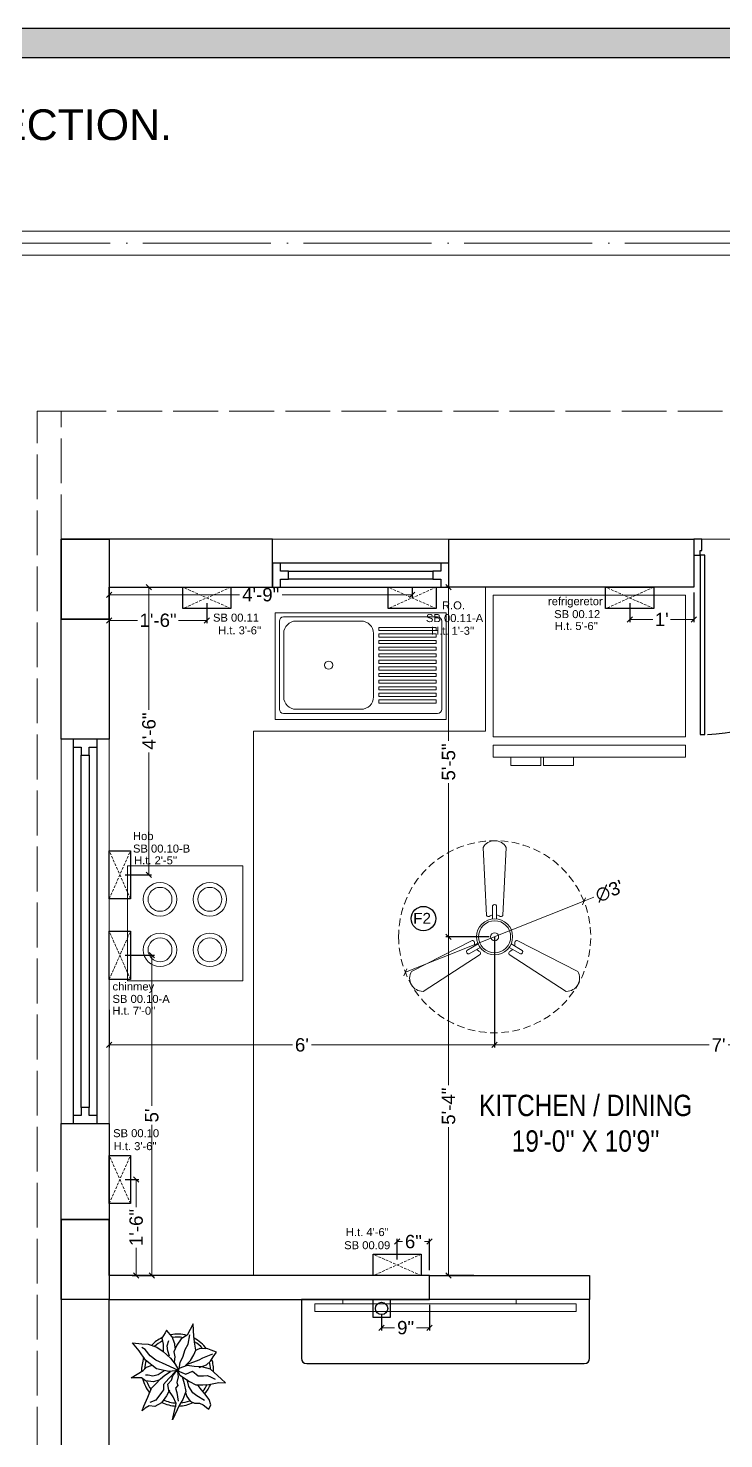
# Model space of a CAD drawing. Header units: millimetres. Extents: x 56222 to 3066687, y -650199 to -121287.
# Drawn here: x 140306.2 to 140436.5, y -177181.1 to -176916.7 of the extents above; entities that cross this region are included whole.
import ezdxf

# ---------------------------------------------------------------- set-up
doc = ezdxf.new("R2010")
doc.units = ezdxf.units.MM
doc.header["$MEASUREMENT"] = 0
doc.header["$PDMODE"] = 35
for name, pattern in [('ACAD_ISO02W100', [15, 12, -3]), ('ACAD_ISO04W100', [30, 24, -3, 0, -3]), ('DASHED', [0.75, 0.5, -0.25]), ('DASHED2', [0.375, 0.25, -0.125])]:
    doc.linetypes.add(name, pattern=pattern)
doc.layers.get('Defpoints').update_dxf_attribs({"color": 220})
doc.layers.add('AR DOOR', color=40, linetype='Continuous')
doc.layers.add('AR ELE-5', color=134, linetype='Continuous')
for name, color, linetype, lineweight in [('CENTERLINE ( COLUMN ) ~ DIM', 7, 'Continuous', 9), ('COLUMN', 1, 'Continuous', 30), ('dim05', 1, 'Continuous', 13), ('el', 7, 'Continuous', 20), ('ELEC-wires', 1, 'DASHED2', 13), ('Electrical', 84, 'Continuous', 30), ('FIRST FLOOR ( TEXT )', 7, 'Continuous', 9), ('FURNITURE', 32, 'Continuous', 9), ('GROUND FLOOR', 7, 'Continuous', 9), ('GROUND FLOOR  ( PLINE )', 251, 'Continuous', 30), ('NAME PLATE', 7, 'Continuous', 25), ('wall', 7, 'Continuous', 30), ('XX~SLAB ( BEAM )~ ( DIM )', 7, 'Continuous', 9)]:
    doc.layers.add(name, color=color, linetype=linetype, lineweight=lineweight)
doc.layers.add('XX~SLAB ( PLINE )', color=251, linetype='Continuous', plot=False)
doc.styles.add('Arial', font='arial.ttf')
doc.styles.add('KATHA', font='swissc.ttf')
doc.styles.get("Standard").update_dxf_attribs({"font": 'arial.ttf', "height": 6})
doc.dimstyles.new('ISO-25', dxfattribs={"dimtxt": 2.5, "dimasz": 1, "dimexe": 0.5, "dimexo": 1, "dimtad": 0, "dimdec": 1, "dimlunit": 4, "dimtxsty": 'Standard', "dimblk": 'OBLIQUE', "dimcen": 2.5, "dimclrd": 1, "dimclre": 1, "dimclrt": 5, "dimadec": 0, "dimazin": 0, "dimtfac": 1, "dimtdec": 1, "dimtmove": 0, "dimatfit": 3, "dimfxl": 1, "dimlwd": -1, "dimarcsym": 0})

# ---------------------------------------------------------------- blocks, each defined once
blk = doc.blocks.new('LAYOUT FILE')
at = {"layer": 'NAME PLATE', "true_color": 0xd39e00}
h = blk.add_hatch(color=42, dxfattribs=at)
h.paths.add_polyline_path([(3346889.83, -513806.18), (3346889.83, -514260.7), (3347535.56, -514260.7), (3347535.56, -513806.18)])
h.paths.add_polyline_path([(3346894.36, -513810.71), (3347531.03, -513810.71), (3347531.03, -514256.17), (3346894.36, -514256.17)], flags=16)
at = {"layer": 'NAME PLATE', "color": 42, "true_color": 0xd39e00}
for points in [[(3346889.83, -513806.18), (3347535.56, -513806.18), (3347535.56, -514260.7), (3346889.83, -514260.7)], [(3346894.36, -513810.71), (3347531.03, -513810.71), (3347531.03, -514256.17), (3346894.36, -514256.17)]]:
    blk.add_lwpolyline(points, close=True, dxfattribs=at)
blk = doc.blocks.new('sf sfs')
at = {"layer": 'FURNITURE'}
blk.add_line((3348685.97, -514612.12), (3348664.42, -514612.12), dxfattribs=at)
blk.add_lwpolyline([(3348664.42, -514612.12), (3348664.42, -514590.57), (3348685.97, -514590.57), (3348685.97, -514612.12)], dxfattribs=at)
for centre, radius in [((3348670.49, -514596.83), 3.14), ((3348670.49, -514596.83), 2.24), ((3348679.82, -514596.83), 3.14), ((3348679.82, -514596.83), 2.24), ((3348670.49, -514606.3), 3.14), ((3348670.49, -514606.3), 2.24), ((3348679.82, -514606.3), 3.14), ((3348679.82, -514606.3), 2.24)]:
    blk.add_circle(centre, radius, dxfattribs=at)
blk = doc.blocks.new('*U353')
for points in [[(-40, 0), (0, 0), (0, 30), (10, 30), (10, 100), (-40, 100)], [(1160, 0), (1120, 0), (1120, 30), (1110, 30), (1110, 100), (1160, 100)], [(0, 0), (0, -1120), (30, -1120), (30, 0)]]:
    blk.add_lwpolyline(points, close=True)
at = {"layer": 'AR ELE-5', "linetype": 'ByBlock', "ltscale": 15}
blk.add_arc((-1.6, 0.7), 1121.6, 272.37301, 359.96526, dxfattribs=at)
blk = doc.blocks.new('ARPLS010')
at = {"linetype": 'ByBlock'}
for p, q in [((0.121, 0.605), (-0.013, 0.459)), ((0.179, 0.666), (0.121, 0.605)), ((0.174, 0.573), (0.179, 0.666)), ((-0.295, 0.42), (-0.302, 0.309)), ((-0.278, 0.467), (-0.295, 0.42)), ((-0.248, 0.54), (-0.278, 0.467)), ((-0.182, 0.493), (-0.248, 0.54)), ((-0.222, 0.484), (-0.164, 0.347)), ((-0.125, 0.459), (-0.182, 0.493)), ((-0.072, 0.404), (-0.125, 0.459)), ((-0.038, 0.302), (-0.072, 0.404)), ((-0.013, 0.459), (-0.044, 0.336)), ((0.077, 0.412), (0.091, 0.447)), ((0.082, 0.358), (0.077, 0.412)), ((0.091, 0.447), (0.125, 0.522)), ((0.2, 0.432), (0.174, 0.573)), ((0.203, 0.352), (0.2, 0.432)), ((0.409, 0.44), (0.33, 0.38)), ((0.484, 0.459), (0.409, 0.44)), ((0.542, 0.434), (0.484, 0.459)), ((0.485, 0.354), (0.533, 0.42)), ((0.533, 0.42), (0.542, 0.434)), ((-0.469, 0.226), (-0.643, 0.216)), ((-0.643, 0.216), (-0.485, 0.134)), ((-0.362, 0.24), (-0.469, 0.226)), ((-0.278, 0.254), (-0.362, 0.24)), ((-0.302, 0.309), (-0.276, 0.258)), ((-0.21, 0.227), (-0.278, 0.254)), ((-0.132, 0.18), (-0.21, 0.227)), ((-0.164, 0.347), (-0.139, 0.295)), ((-0.139, 0.295), (-0.08, 0.131)), ((-0.049, 0.232), (-0.065, 0.135)), ((-0.044, 0.336), (-0.049, 0.232)), ((0.015, 0.209), (0.08, 0.288)), ((0.056, 0.114), (0.015, 0.209)), ((0.08, 0.288), (0.082, 0.358)), ((0.16, 0.165), (0.204, 0.254)), ((0.204, 0.254), (0.203, 0.352)), ((0.252, 0.313), (0.216, 0.287)), ((0.318, 0.213), (0.227, 0.157)), ((0.33, 0.38), (0.252, 0.313)), ((0.356, 0.269), (0.318, 0.213)), ((0.425, 0.373), (0.356, 0.269)), ((0.432, 0.176), (0.459, 0.236)), ((0.459, 0.303), (0.485, 0.354)), ((0.459, 0.236), (0.459, 0.303)), ((-0.359, 0.148), (-0.49, 0.172)), ((-0.485, 0.134), (-0.433, 0.051)), ((-0.433, 0.051), (-0.349, -0.011)), ((-0.287, 0.106), (-0.359, 0.148)), ((-0.18, 0.073), (-0.287, 0.106)), ((-0.111, 0.036), (-0.18, 0.073)), ((-0.063, 0.111), (-0.132, 0.18)), ((-0.013, 0.022), (-0.111, 0.036)), ((-0.084, -0.034), (0.007, 0.018)), ((0.003, 0.011), (-0.076, -0.16)), ((-0.065, 0.135), (-0.024, 0.018)), ((-0.024, 0.018), (0.009, 0.005)), ((0.006, -0.002), (0.068, 0.032)), ((0.007, 0.018), (0.02, -0.121)), ((0.009, 0.005), (0.056, 0.114)), ((0.017, -0.002), (0.091, 0.009)), ((0.068, 0.032), (0.16, 0.165)), ((0.088, 0.065), (0.187, 0.091)), ((0.091, 0.009), (0.173, -0.011)), ((0.227, 0.157), (0.132, 0.131)), ((0.173, -0.011), (0.212, 0.004)), ((0.187, 0.091), (0.297, 0.116)), ((0.212, 0.004), (0.252, -0.03)), ((0.297, 0.116), (0.408, 0.071)), ((0.309, 0.109), (0.368, 0.128)), ((0.309, -0.01), (0.43, 0.006)), ((0.368, 0.128), (0.432, 0.176)), ((0.408, 0.071), (0.482, 0.024)), ((0.482, 0.024), (0.689, -0.072)), ((-0.464, -0.073), (-0.558, -0.152)), ((-0.558, -0.152), (-0.517, -0.172)), ((-0.517, -0.172), (-0.447, -0.216)), ((-0.366, -0.036), (-0.464, -0.073)), ((-0.336, -0.142), (-0.413, -0.121)), ((-0.306, -0.033), (-0.366, -0.036)), ((-0.349, -0.011), (-0.256, -0.05)), ((-0.269, -0.135), (-0.336, -0.142)), ((-0.193, -0.113), (-0.269, -0.135)), ((-0.259, -0.2), (-0.168, -0.1)), ((-0.256, -0.05), (-0.185, -0.038)), ((-0.185, -0.038), (-0.114, -0.046)), ((-0.168, -0.1), (-0.084, -0.034)), ((-0.076, -0.16), (-0.138, -0.304)), ((-0.114, -0.046), (-0.093, -0.036)), ((0.02, -0.121), (-0.017, -0.291)), ((0.059, -0.27), (0.005, -0.185)), ((0.01, -0.014), (0.017, -0.002)), ((0.078, -0.064), (0.01, -0.014)), ((0.016, -0.023), (0.116, -0.122)), ((0.07, -0.179), (0.018, -0.1)), ((0.121, -0.239), (0.07, -0.179)), ((0.138, -0.083), (0.078, -0.064)), ((0.116, -0.122), (0.201, -0.195)), ((0.197, -0.135), (0.138, -0.083)), ((0.283, -0.123), (0.197, -0.135)), ((0.201, -0.195), (0.272, -0.198)), ((0.252, -0.03), (0.309, -0.01)), ((0.277, -0.114), (0.357, -0.156)), ((0.37, -0.064), (0.283, -0.123)), ((0.357, -0.156), (0.455, -0.226)), ((0.462, -0.021), (0.37, -0.064)), ((0.689, -0.072), (0.462, -0.021)), ((-0.447, -0.216), (-0.363, -0.202)), ((-0.363, -0.202), (-0.263, -0.2)), ((-0.363, -0.408), (-0.318, -0.29)), ((-0.318, -0.29), (-0.259, -0.2)), ((-0.199, -0.38), (-0.287, -0.45)), ((-0.138, -0.304), (-0.199, -0.38)), ((-0.017, -0.291), (-0.141, -0.446)), ((-0.042, -0.432), (-0.071, -0.352)), ((0.08, -0.342), (0.059, -0.27)), ((0.066, -0.407), (0.08, -0.342)), ((0.184, -0.299), (0.121, -0.239)), ((0.141, -0.261), (0.16, -0.336)), ((0.16, -0.336), (0.15, -0.445)), ((0.252, -0.362), (0.184, -0.299)), ((0.376, -0.416), (0.252, -0.362)), ((0.272, -0.198), (0.311, -0.225)), ((0.311, -0.225), (0.415, -0.304)), ((0.415, -0.304), (0.447, -0.388)), ((0.455, -0.226), (0.503, -0.317)), ((0.503, -0.317), (0.494, -0.398)), ((-0.382, -0.625), (-0.368, -0.496)), ((-0.269, -0.533), (-0.382, -0.625)), ((-0.368, -0.496), (-0.363, -0.408)), ((-0.287, -0.45), (-0.314, -0.498)), ((-0.141, -0.446), (-0.269, -0.533)), ((0.002, -0.48), (-0.042, -0.432)), ((0.104, -0.646), (0.002, -0.48)), ((0.064, -0.446), (0.066, -0.407)), ((0.106, -0.5), (0.104, -0.646)), ((0.15, -0.445), (0.106, -0.5)), ((0.502, -0.472), (0.376, -0.416)), ((0.494, -0.398), (0.528, -0.452)), ((0.567, -0.494), (0.502, -0.472)), ((0.528, -0.452), (0.567, -0.494))]:
    blk.add_line(p, q, dxfattribs=at)
for radius, start, end in [(0.5, 126.2799, 152.7042), (0.5, 87.2367, 107.9154), (0.458, 91.6596, 104.0784), (0.5, 49.0791, 67.0324), (0.458, 49.8461, 63.9764), (0.458, 130.7647, 148.9789), (0.5, 1.3782, 25.7565), (0.5, 164.9216, 191.0302), (0.458, 169.9629, 188.6517), (0.458, 5.0517, 21.9108), (0.458, 334.5625, 357.1532), (0.5, 333.6991, 357.5577), (0.5, 205.1623, 226.3204), (0.458, 207.232, 224.0819), (0.5, 283.5324, 308.8712), (0.458, 289.266, 306.1107), (0.5, 249.553, 272.4234), (0.458, 252.8522, 267.711)]:
    blk.add_arc((0, 0), radius, start, end, dxfattribs=at)
blk = doc.blocks.new('SED S')
at = {"layer": 'FURNITURE', "elevation": -0.07}
for points in [[(3340618.66, -514630.85), (3340618.66, -514633.06), (3340654.66, -514633.06), (3340654.66, -514630.85)], [(3340618.66, -514634.61), (3340618.66, -514661.17), (3340654.66, -514661.17), (3340654.66, -514634.61)]]:
    blk.add_lwpolyline(points, close=True, dxfattribs=at)
at = {"layer": 'FURNITURE', "elevation": -0.07, "flags": 128}
for points in [[(3340639.61, -514630.85), (3340639.61, -514629.27), (3340645.24, -514629.27), (3340645.24, -514630.85)], [(3340645.71, -514630.85), (3340645.71, -514629.27), (3340651.34, -514629.27), (3340651.34, -514630.85)]]:
    blk.add_lwpolyline(points, dxfattribs=at)
blk = doc.blocks.new('6616')
at = {"color": 242, "linetype": 'DASHED', "true_color": 0xcd2027}
for p, q in [((386784.79, -36915.77), (386775.78, -36911.78)), ((386784.79, -36911.78), (386775.78, -36915.77))]:
    blk.add_line(p, q, dxfattribs=at)
at = {"layer": 'ELEC-wires', "color": 5, "linetype": 'ByBlock', "lineweight": 30, "ltscale": 4}
blk.add_lwpolyline([(386775.78, -36911.78), (386784.79, -36911.78), (386784.79, -36915.77), (386775.78, -36915.77)], close=True, dxfattribs=at)
blk = doc.blocks.new('_Oblique')
at = {"layer": 'wall', "color": 0, "lineweight": -2}
blk.add_line((-0.5, -0.5), (0.5, 0.5), dxfattribs=at)
blk = doc.blocks.new('*D410')
at = {"layer": 'Defpoints', "color": 0, "lineweight": 0, "transparency": 16777216}
for p in [(140378.1, -177020.39), (140321.35, -177022.4), (140378.1, -177022.89)]:
    blk.add_point(p, dxfattribs=at)
at = {"layer": 'dim05', "color": 1, "linetype": 'Continuous', "transparency": 16777216}
for p, q in [((140321.35, -177022.89), (140345.73, -177022.89)), ((140378.1, -177022.89), (140353.72, -177022.89))]:
    blk.add_line(p, q, dxfattribs=at)
at = {"layer": 'dim05', "color": 1, "linetype": 'Continuous', "lineweight": -2, "transparency": 16777216}
for p, q in [((140321.35, -177023.4), (140321.35, -177023.39)), ((140378.1, -177021.39), (140378.1, -177023.39))]:
    blk.add_line(p, q, dxfattribs=at)
at = {"layer": 'dim05', "color": 1, "transparency": 16777216, "rotation": 180}
blk.add_blockref('_Oblique', (140321.35, -177022.89), dxfattribs=at)
at = {"layer": 'dim05', "color": 1, "transparency": 16777216}
blk.add_blockref('_Oblique', (140378.1, -177022.89), dxfattribs=at)
at = {"layer": 'dim05', "color": 5, "lineweight": 25, "transparency": 16777216, "insert": (140349.73, -177022.89), "char_height": 2.5, "attachment_point": 5, "style": 'Arial'}
blk.add_mtext('4\'-9"', dxfattribs=at)
blk = doc.blocks.new('*D411')
at = {"layer": 'Defpoints', "color": 0, "lineweight": 0, "transparency": 16777216}
for p in [(140418.85, -177023.47), (140430.85, -177021.48), (140418.85, -177027.52)]:
    blk.add_point(p, dxfattribs=at)
at = {"layer": 'dim05', "color": 1, "linetype": 'Continuous', "lineweight": -2, "transparency": 16777216}
for p, q in [((140430.85, -177022.48), (140430.85, -177028.02)), ((140418.85, -177024.47), (140418.85, -177028.02))]:
    blk.add_line(p, q, dxfattribs=at)
at = {"layer": 'dim05', "color": 1, "linetype": 'Continuous', "transparency": 16777216}
for p, q in [((140418.85, -177027.52), (140423.19, -177027.52)), ((140430.85, -177027.52), (140426.51, -177027.52))]:
    blk.add_line(p, q, dxfattribs=at)
at = {"layer": 'dim05', "color": 1, "transparency": 16777216, "rotation": 180}
blk.add_blockref('_Oblique', (140418.85, -177027.52), dxfattribs=at)
at = {"layer": 'dim05', "color": 1, "transparency": 16777216}
blk.add_blockref('_Oblique', (140430.85, -177027.52), dxfattribs=at)
at = {"layer": 'dim05', "color": 5, "lineweight": 25, "transparency": 16777216, "insert": (140424.85, -177027.52), "char_height": 2.5, "attachment_point": 5, "style": 'Arial'}
blk.add_mtext("1'", dxfattribs=at)
blk = doc.blocks.new('fan')
at = {"layer": 'Electrical', "lineweight": 15, "ltscale": 20}
for p, q in [((3300835.29, -509900.78), (3300836.47, -509923.43)), ((3300841.81, -509923.43), (3300842.99, -509900.78)), ((3300838.47, -509924.57), (3300838.47, -509920.25)), ((3300839.81, -509920.28), (3300839.81, -509924.57)), ((3300831.66, -509931.77), (3300811.45, -509942.07)), ((3300829.93, -509935.08), (3300833.64, -509932.93)), ((3300844.64, -509932.93), (3300848.38, -509935.09)), ((3300866.83, -509942.07), (3300846.62, -509931.77)), ((3300815.3, -509948.74), (3300834.33, -509936.39)), ((3300834.31, -509934.09), (3300830.57, -509936.25)), ((3300843.95, -509936.39), (3300862.98, -509948.74)), ((3300847.68, -509936.23), (3300843.97, -509934.09))]:
    blk.add_line(p, q, dxfattribs=at)
at = {"layer": 'Electrical', "linetype": 'DASHED', "lineweight": 15, "ltscale": 5}
blk.add_circle((3300839.14, -509930.53), 32, dxfattribs=at)
at = {"layer": 'Electrical', "lineweight": 15, "ltscale": 20}
for centre, major_axis, start_param, end_param in [((3300839.14, -509902.94), (3.12, 3.12), -0.272136, 1.842967), ((3300839.13, -509920.5), (0.501, 0.501), -0.465536, 1.983618), ((3300839.14, -509930.53), (4.24, -4.24), 3.14161, 9.424795), ((3300837.1, -509923.08), (0.51, 0.51), 2.863014, 4.257784), ((3300839.14, -509926.42), (2.27, -2.27), 2.565057, 2.951308), ((3300839.14, -509926.42), (2.27, 2.27), 0.19032, 0.57657), ((3300841.18, -509923.08), (0.51, -0.51), 5.167028, 6.561799), ((3300839.14, -509930.53), (3.77, -3.77), 1.749190548672175e-05, 6.283202799085073), ((3300839.14, -509930.53), (0.943, 0.943), 1.570814, 7.853999), ((3300831.67, -509932.49), (0.51, -0.51), 0.978238, 2.373008), ((3300835.59, -509932.58), (2.27, -2.27), 3.855511, 4.241762), ((3300842.69, -509932.58), (2.27, 2.27), 5.183051, 5.569301), ((3300846.61, -509932.49), (0.51, -0.51), 2.339416, 3.734186), ((3300830.46, -509935.55), (0.501, -0.501), 3.199655, 5.648809), ((3300835.59, -509932.58), (2.27, -2.27), 4.659452, 5.045703), ((3300833.71, -509936.02), (0.51, 0.51), -1.325776, 0.068994), ((3300844.57, -509936.02), (0.51, -0.51), 3.072633, 4.467404), ((3300842.69, -509932.58), (2.27, 2.27), 4.37911, 4.765361), ((3300847.83, -509935.54), (0.501, 0.501), 3.723254, 6.172408), ((3300815.25, -509944.32), (3.12, -3.12), 3.393055, 5.508159), ((3300863.03, -509944.32), (3.12, -3.12), 5.48745, 7.602554)]:
    blk.add_ellipse(centre, major_axis=major_axis, ratio=1, start_param=start_param, end_param=end_param, dxfattribs=at)
blk = doc.blocks.new('*D463')
at = {"layer": 'Defpoints', "color": 0, "lineweight": 0, "transparency": 16777216}
for p in [(140381.35, -177154.98), (140372.38, -177156.63), (140381.35, -177160.25)]:
    blk.add_point(p, dxfattribs=at)
at = {"layer": 'dim05', "color": 1, "linetype": 'Continuous', "lineweight": -2, "transparency": 16777216}
for p, q in [((140381.35, -177155.98), (140381.35, -177160.75)), ((140372.38, -177157.63), (140372.38, -177160.75))]:
    blk.add_line(p, q, dxfattribs=at)
at = {"layer": 'dim05', "color": 1, "linetype": 'Continuous', "transparency": 16777216}
for p, q in [((140372.38, -177160.25), (140374.8, -177160.25)), ((140381.35, -177160.25), (140378.93, -177160.25))]:
    blk.add_line(p, q, dxfattribs=at)
at = {"layer": 'dim05', "color": 1, "transparency": 16777216, "rotation": 180}
blk.add_blockref('_Oblique', (140372.38, -177160.25), dxfattribs=at)
at = {"layer": 'dim05', "color": 1, "transparency": 16777216}
blk.add_blockref('_Oblique', (140381.35, -177160.25), dxfattribs=at)
at = {"layer": 'dim05', "color": 5, "lineweight": 25, "transparency": 16777216, "insert": (140376.87, -177160.25), "char_height": 2.5, "attachment_point": 5, "style": 'Arial'}
blk.add_mtext('9"', dxfattribs=at)
blk = doc.blocks.new('*D466')
at = {"layer": 'Defpoints', "color": 0, "lineweight": 0, "transparency": 16777216}
for p in [(140323.34, -177132.48), (140324.68, -177150.48), (140326.41, -177150.48)]:
    blk.add_point(p, dxfattribs=at)
at = {"layer": 'dim05', "color": 1, "linetype": 'Continuous', "lineweight": -2, "transparency": 16777216}
for p, q in [((140324.34, -177132.48), (140326.91, -177132.48)), ((140325.68, -177150.48), (140326.91, -177150.48))]:
    blk.add_line(p, q, dxfattribs=at)
at = {"layer": 'dim05', "color": 1, "linetype": 'Continuous', "transparency": 16777216}
for p, q in [((140326.41, -177132.48), (140326.41, -177137.65)), ((140326.41, -177150.48), (140326.41, -177145.31))]:
    blk.add_line(p, q, dxfattribs=at)
at = {"layer": 'dim05', "color": 1, "transparency": 16777216}
for p, rotation in [((140326.41, -177132.48), 90), ((140326.41, -177150.48), 270)]:
    blk.add_blockref('_Oblique', p, dxfattribs=dict(at, rotation=rotation))
at = {"layer": 'dim05', "color": 5, "lineweight": 25, "transparency": 16777216, "insert": (140326.41, -177141.48), "char_height": 2.5, "attachment_point": 5, "rotation": 90, "style": 'Arial'}
blk.add_mtext('1\'-6"', dxfattribs=at)
blk = doc.blocks.new('*D467')
at = {"layer": 'Defpoints', "color": 0, "lineweight": 0, "transparency": 16777216}
for p in [(140323.34, -177021.48), (140328.8, -177021.48), (140323.34, -177075.37)]:
    blk.add_point(p, dxfattribs=at)
at = {"layer": 'dim05', "color": 1, "linetype": 'Continuous', "lineweight": -2, "transparency": 16777216}
for p, q in [((140324.34, -177021.48), (140329.3, -177021.48)), ((140324.34, -177075.37), (140329.3, -177075.37))]:
    blk.add_line(p, q, dxfattribs=at)
at = {"layer": 'dim05', "color": 1, "linetype": 'Continuous', "transparency": 16777216}
for p, q in [((140328.8, -177021.48), (140328.8, -177044.43)), ((140328.8, -177075.37), (140328.8, -177052.42))]:
    blk.add_line(p, q, dxfattribs=at)
at = {"layer": 'dim05', "color": 1, "transparency": 16777216}
for p, rotation in [((140328.8, -177021.48), 90), ((140328.8, -177075.37), 270)]:
    blk.add_blockref('_Oblique', p, dxfattribs=dict(at, rotation=rotation))
at = {"layer": 'dim05', "color": 5, "lineweight": 25, "transparency": 16777216, "insert": (140328.8, -177048.43), "char_height": 2.5, "attachment_point": 5, "rotation": 90, "style": 'Arial'}
blk.add_mtext('4\'-6"', dxfattribs=at)
blk = doc.blocks.new('*D468')
at = {"layer": 'Defpoints', "color": 0, "lineweight": 0, "transparency": 16777216}
for p in [(140323.34, -177090.46), (140325.68, -177150.48), (140329.33, -177150.48)]:
    blk.add_point(p, dxfattribs=at)
at = {"layer": 'dim05', "color": 1, "linetype": 'Continuous', "lineweight": -2, "transparency": 16777216}
for p, q in [((140324.34, -177090.46), (140329.83, -177090.46)), ((140326.68, -177150.48), (140329.83, -177150.48))]:
    blk.add_line(p, q, dxfattribs=at)
at = {"layer": 'dim05', "color": 1, "linetype": 'Continuous', "transparency": 16777216}
for p, q in [((140329.33, -177090.46), (140329.33, -177118.69)), ((140329.33, -177150.48), (140329.33, -177122.24))]:
    blk.add_line(p, q, dxfattribs=at)
at = {"layer": 'dim05', "color": 1, "transparency": 16777216}
for p, rotation in [((140329.33, -177090.46), 90), ((140329.33, -177150.48), 270)]:
    blk.add_blockref('_Oblique', p, dxfattribs=dict(at, rotation=rotation))
at = {"layer": 'dim05', "color": 5, "lineweight": 25, "transparency": 16777216, "insert": (140329.33, -177120.47), "char_height": 2.5, "attachment_point": 5, "rotation": 90, "style": 'Arial'}
blk.add_mtext("5'", dxfattribs=at)
blk = doc.blocks.new('*D469')
at = {"layer": 'Defpoints', "color": 0, "lineweight": 0, "transparency": 16777216}
for p in [(140393.55, -177085.98), (140321.35, -177099.68), (140393.55, -177107.26)]:
    blk.add_point(p, dxfattribs=at)
at = {"layer": 'dim05', "color": 1, "linetype": 'Continuous', "lineweight": -2, "transparency": 16777216}
for p, q in [((140393.55, -177086.98), (140393.55, -177107.76)), ((140321.35, -177100.68), (140321.35, -177107.76))]:
    blk.add_line(p, q, dxfattribs=at)
at = {"layer": 'dim05', "color": 1, "linetype": 'Continuous', "transparency": 16777216}
for p, q in [((140321.35, -177107.26), (140355.67, -177107.26)), ((140393.55, -177107.26), (140359.23, -177107.26))]:
    blk.add_line(p, q, dxfattribs=at)
at = {"layer": 'dim05', "color": 1, "transparency": 16777216, "rotation": 180}
blk.add_blockref('_Oblique', (140321.35, -177107.26), dxfattribs=at)
at = {"layer": 'dim05', "color": 1, "transparency": 16777216}
blk.add_blockref('_Oblique', (140393.55, -177107.26), dxfattribs=at)
at = {"layer": 'dim05', "color": 5, "lineweight": 25, "transparency": 16777216, "insert": (140357.45, -177107.26), "char_height": 2.5, "attachment_point": 5, "style": 'Arial'}
blk.add_mtext("6'", dxfattribs=at)
blk = doc.blocks.new('*D470')
at = {"layer": 'Defpoints', "color": 0, "lineweight": 0, "transparency": 16777216}
for p in [(140393.55, -177085.98), (140477.45, -177085.98), (140477.45, -177107.26)]:
    blk.add_point(p, dxfattribs=at)
at = {"layer": 'dim05', "color": 1, "linetype": 'Continuous', "lineweight": -2, "transparency": 16777216}
for p, q in [((140393.55, -177086.98), (140393.55, -177107.76)), ((140477.45, -177086.98), (140477.45, -177107.76))]:
    blk.add_line(p, q, dxfattribs=at)
at = {"layer": 'dim05', "color": 1, "linetype": 'Continuous', "transparency": 16777216}
for p, q in [((140393.55, -177107.26), (140433.74, -177107.26)), ((140477.45, -177107.26), (140437.27, -177107.26))]:
    blk.add_line(p, q, dxfattribs=at)
at = {"layer": 'dim05', "color": 1, "transparency": 16777216, "rotation": 180}
blk.add_blockref('_Oblique', (140393.55, -177107.26), dxfattribs=at)
at = {"layer": 'dim05', "color": 1, "transparency": 16777216}
blk.add_blockref('_Oblique', (140477.45, -177107.26), dxfattribs=at)
at = {"layer": 'dim05', "color": 5, "lineweight": 25, "transparency": 16777216, "insert": (140435.5, -177107.26), "char_height": 2.5, "attachment_point": 5, "style": 'Arial'}
blk.add_mtext("7'", dxfattribs=at)
blk = doc.blocks.new('*D472')
at = {"layer": 'Defpoints', "color": 0, "lineweight": 0, "transparency": 16777216}
for p in [(140384.92, -177086.98), (140393.55, -177086.98), (140390.67, -177150.48)]:
    blk.add_point(p, dxfattribs=at)
at = {"layer": 'dim05', "color": 1, "linetype": 'Continuous', "lineweight": -2, "transparency": 16777216}
for p, q in [((140392.55, -177086.98), (140384.42, -177086.98)), ((140389.67, -177150.48), (140384.42, -177150.48))]:
    blk.add_line(p, q, dxfattribs=at)
at = {"layer": 'dim05', "color": 1, "linetype": 'Continuous', "transparency": 16777216}
for p, q in [((140384.92, -177086.98), (140384.92, -177114.78)), ((140384.92, -177150.48), (140384.92, -177122.68))]:
    blk.add_line(p, q, dxfattribs=at)
at = {"layer": 'dim05', "color": 1, "transparency": 16777216}
for p, rotation in [((140384.92, -177086.98), 90), ((140384.92, -177150.48), 270)]:
    blk.add_blockref('_Oblique', p, dxfattribs=dict(at, rotation=rotation))
at = {"layer": 'dim05', "color": 5, "lineweight": 25, "transparency": 16777216, "insert": (140384.92, -177118.73), "char_height": 2.5, "attachment_point": 5, "rotation": 90, "style": 'Arial'}
blk.add_mtext('5\'-4"', dxfattribs=at)
blk = doc.blocks.new('*D473')
at = {"layer": 'Defpoints', "color": 0, "lineweight": 0, "transparency": 16777216}
for p in [(140384.92, -177021.48), (140385.57, -177021.48), (140393.55, -177086.98)]:
    blk.add_point(p, dxfattribs=at)
at = {"layer": 'dim05', "color": 1, "linetype": 'Continuous', "lineweight": -2, "transparency": 16777216}
for p, q in [((140384.57, -177021.48), (140384.42, -177021.48)), ((140392.55, -177086.98), (140384.42, -177086.98))]:
    blk.add_line(p, q, dxfattribs=at)
at = {"layer": 'dim05', "color": 1, "linetype": 'Continuous', "transparency": 16777216}
for p, q in [((140384.92, -177021.48), (140384.92, -177050.28)), ((140384.92, -177086.98), (140384.92, -177058.18))]:
    blk.add_line(p, q, dxfattribs=at)
at = {"layer": 'dim05', "color": 1, "transparency": 16777216}
for p, rotation in [((140384.92, -177021.48), 90), ((140384.92, -177086.98), 270)]:
    blk.add_blockref('_Oblique', p, dxfattribs=dict(at, rotation=rotation))
at = {"layer": 'dim05', "color": 5, "lineweight": 25, "transparency": 16777216, "insert": (140384.92, -177054.23), "char_height": 2.5, "attachment_point": 5, "rotation": 90, "style": 'Arial'}
blk.add_mtext('5\'-5"', dxfattribs=at)
blk = doc.blocks.new('*D474')
at = {"layer": 'Defpoints', "color": 0, "lineweight": 0, "transparency": 16777216}
for p in [(140410.28, -177080.33), (140376.83, -177093.63)]:
    blk.add_point(p, dxfattribs=at)
at = {"layer": 'dim05', "color": 1, "linetype": 'Continuous', "transparency": 16777216}
for p in [(140376.83, -177093.63), (140412.14, -177079.59)]:
    blk.add_line(p, (140410.28, -177080.33), dxfattribs=at)
at = {"layer": 'dim05', "color": 1, "transparency": 16777216}
for p, rotation in [((140410.28, -177080.33), 201.6876233712156), ((140376.83, -177093.63), 21.68762337121564)]:
    blk.add_blockref('_Oblique', p, dxfattribs=dict(at, rotation=rotation))
at = {"layer": 'dim05', "color": 5, "lineweight": 25, "transparency": 16777216, "insert": (140415.05, -177078.43), "char_height": 2.5, "attachment_point": 5, "rotation": 21.6876, "style": 'Arial'}
blk.add_mtext("∅3'", dxfattribs=at)
blk = doc.blocks.new('*D486')
at = {"layer": 'Defpoints', "color": 0, "lineweight": 0, "transparency": 16777216}
for p in [(140339.65, -177023.47), (140321.35, -177026.44), (140339.65, -177027.68)]:
    blk.add_point(p, dxfattribs=at)
at = {"layer": 'dim05', "color": 1, "linetype": 'Continuous', "lineweight": -2, "transparency": 16777216}
for p, q in [((140339.65, -177024.47), (140339.65, -177028.18)), ((140321.35, -177027.44), (140321.35, -177028.18))]:
    blk.add_line(p, q, dxfattribs=at)
at = {"layer": 'dim05', "color": 1, "linetype": 'Continuous', "transparency": 16777216}
for p, q in [((140321.35, -177027.68), (140326.67, -177027.68)), ((140339.65, -177027.68), (140334.33, -177027.68))]:
    blk.add_line(p, q, dxfattribs=at)
at = {"layer": 'dim05', "color": 1, "transparency": 16777216, "rotation": 180}
blk.add_blockref('_Oblique', (140321.35, -177027.68), dxfattribs=at)
at = {"layer": 'dim05', "color": 1, "transparency": 16777216}
blk.add_blockref('_Oblique', (140339.65, -177027.68), dxfattribs=at)
at = {"layer": 'dim05', "color": 5, "lineweight": 25, "transparency": 16777216, "insert": (140330.5, -177027.68), "char_height": 2.5, "attachment_point": 5, "style": 'Arial'}
blk.add_mtext('1\'-6"', dxfattribs=at)
blk = doc.blocks.new('*D434')
at = {"layer": 'Defpoints', "color": 0, "lineweight": 0, "transparency": 16777216}
for p in [(140381.35, -177144.12), (140375.31, -177148.49), (140381.35, -177150.48)]:
    blk.add_point(p, dxfattribs=at)
at = {"layer": 'dim05', "color": 1, "linetype": 'Continuous', "lineweight": -2, "transparency": 16777216}
for p, q in [((140375.31, -177147.49), (140375.31, -177143.62)), ((140381.35, -177149.48), (140381.35, -177143.62))]:
    blk.add_line(p, q, dxfattribs=at)
at = {"layer": 'dim05', "color": 1, "linetype": 'Continuous', "transparency": 16777216}
for p, q in [((140375.31, -177144.12), (140376.26, -177144.12)), ((140381.35, -177144.12), (140380.4, -177144.12))]:
    blk.add_line(p, q, dxfattribs=at)
at = {"layer": 'dim05', "color": 1, "transparency": 16777216, "rotation": 180}
blk.add_blockref('_Oblique', (140375.31, -177144.12), dxfattribs=at)
at = {"layer": 'dim05', "color": 1, "transparency": 16777216}
blk.add_blockref('_Oblique', (140381.35, -177144.12), dxfattribs=at)
at = {"layer": 'dim05', "color": 5, "lineweight": 25, "transparency": 16777216, "insert": (140378.33, -177144.12), "char_height": 2.5, "attachment_point": 5, "style": 'Arial'}
blk.add_mtext('6"', dxfattribs=at)

msp = doc.modelspace()

# ---------------------------------------------------------------- linework, layer by layer
at = {"lineweight": 9}
for points in [[(140408.8502, -177157.1922), (140408.8502, -177155.7454), (140359.8502, -177155.7454), (140359.8502, -177157.1922)], [(140397.5686, -177155.7454), (140397.5686, -177154.9795), (140365.1317, -177154.9795), (140365.1317, -177155.7454)]]:
    msp.add_lwpolyline(points, close=True, dxfattribs=at)
at = {"layer": 'CENTERLINE ( COLUMN ) ~ DIM'}
for p, q in [((140312.3502, -177027.4795), (140321.3502, -177027.4795)), ((140312.3502, -177049.9795), (140321.3502, -177049.9795)), ((140312.3502, -177121.9795), (140321.3502, -177121.9795))]:
    msp.add_line(p, q, dxfattribs=at)
at = {"layer": 'COLUMN'}
for points in [[(140312.3502, -177012.4795), (140321.3502, -177012.4795), (140321.3502, -177027.4795), (140312.3502, -177027.4795)], [(140312.3502, -177139.9795), (140321.3502, -177139.9795), (140321.3502, -177154.9795), (140312.3502, -177154.9795)]]:
    msp.add_lwpolyline(points, close=True, dxfattribs=at)
at = {"layer": 'FURNITURE'}
for p, q in [((140353.2355, -177044.3535, -0.0006), (140353.2355, -177027.8125, -0.0006)), ((140354.0101, -177027.0378, -0.0006), (140382.858, -177027.0378, -0.0006)), ((140356.3674, -177027.8125, -0.0006), (140368.5342, -177027.8125, -0.0006)), ((140383.6326, -177027.8125, -0.0006), (140383.6326, -177044.3535, -0.0006)), ((140354.0436, -177042.0297, -0.0006), (140354.0436, -177030.1363, -0.0006)), ((140370.858, -177030.1363, -0.0006), (140370.858, -177042.0297, -0.0006)), ((140382.858, -177045.1281, -0.0006), (140354.0101, -177045.1281, -0.0006)), ((140368.5342, -177044.3535, -0.0006), (140356.3674, -177044.3535, -0.0006))]:
    msp.add_line(p, q, dxfattribs=at)
at = {"layer": 'FURNITURE', "elevation": -0.0006}
for points in [[(140352.4508, -177046.2632), (140384.4508, -177046.2632), (140384.4508, -177026.2632), (140352.4508, -177026.2632)], [(140371.8806, -177028.9925), (140382.61, -177028.9925), (140382.61, -177029.5795), (140371.8806, -177029.5795)], [(140371.8806, -177030.2283), (140382.61, -177030.2283), (140382.61, -177030.8153), (140371.8806, -177030.8153)], [(140371.8806, -177031.4641), (140382.61, -177031.4641), (140382.61, -177032.0511), (140371.8806, -177032.0511)], [(140371.8806, -177032.6999), (140382.61, -177032.6999), (140382.61, -177033.287), (140371.8806, -177033.287)], [(140371.8806, -177033.9357), (140382.61, -177033.9357), (140382.61, -177034.5228), (140371.8806, -177034.5228)], [(140371.8806, -177035.1716), (140382.61, -177035.1716), (140382.61, -177035.7586), (140371.8806, -177035.7586)], [(140371.8806, -177036.4074), (140382.61, -177036.4074), (140382.61, -177036.9944), (140371.8806, -177036.9944)], [(140371.8806, -177037.6432), (140382.61, -177037.6432), (140382.61, -177038.2302), (140371.8806, -177038.2302)], [(140371.8806, -177038.879), (140382.61, -177038.879), (140382.61, -177039.4661), (140371.8806, -177039.4661)], [(140371.8806, -177040.1148), (140382.61, -177040.1148), (140382.61, -177040.7019), (140371.8806, -177040.7019)], [(140371.8806, -177041.3507), (140382.61, -177041.3507), (140382.61, -177041.9377), (140371.8806, -177041.9377)], [(140371.8806, -177042.5865), (140382.61, -177042.5865), (140382.61, -177043.1735), (140371.8806, -177043.1735)]]:
    msp.add_lwpolyline(points, close=True, dxfattribs=at)
at = {"layer": 'FURNITURE', "lineweight": 30}
msp.add_lwpolyline([(140381.3502, -177150.4795), (140411.3502, -177150.4795), (140411.3502, -177154.9795), (140381.3502, -177154.9795)], close=True, dxfattribs=at)
msp.add_lwpolyline([(140411.3502, -177165.9795), (140411.3502, -177154.9795), (140357.3502, -177154.9795), (140357.3502, -177165.9795, 0.41421356), (140358.3502, -177166.9795), (140410.3502, -177166.9795, 0.41421356)], format="xyb", close=True, dxfattribs=at)
at = {"layer": 'FURNITURE'}
msp.add_circle((140362.4508, -177036.083, -0.0006), 0.7624, dxfattribs=at)
at = {"layer": 'FURNITURE', "color": 1, "lineweight": 30, "ltscale": 4}
msp.add_circle((140380.2156, -177083.5817), 2.2915, dxfattribs=at)
at = {"layer": 'FURNITURE'}
for centre, radius, start, end in [((140354.0101, -177027.8125, -0.0006), 0.7746, 90, 180), ((140356.3674, -177030.1363, -0.0006), 2.3238, 90, 180), ((140368.5342, -177030.1363, -0.0006), 2.3238, 0, 90), ((140382.858, -177027.8125, -0.0006), 0.7746, 0, 90), ((140356.3674, -177042.0297, -0.0006), 2.3238, 180, 270), ((140368.5342, -177042.0297, -0.0006), 2.3238, 270, 0), ((140354.0101, -177044.3535, -0.0006), 0.7746, 180, 270), ((140382.858, -177044.3535, -0.0006), 0.7746, 270, 0)]:
    msp.add_arc(centre, radius, start, end, dxfattribs=at)
at = {"layer": 'GROUND FLOOR'}
for p, q in [((140212.6002, -176954.7295), (140712.8502, -176954.7295)), ((140217.1002, -176959.2295), (140712.8502, -176959.2295)), ((140312.3502, -177012.4795), (140312.3502, -177304.9795)), ((140712.8502, -177012.4795), (140312.3502, -177012.4795)), ((140430.8502, -177012.4795), (140430.8502, -177021.4795)), ((140321.3502, -177021.4795), (140321.3502, -177141.4795)), ((140430.8502, -177021.4795), (140321.3502, -177021.4795)), ((140321.3502, -177049.9795), (140312.3502, -177049.9795)), ((140321.3502, -177121.9795), (140312.3502, -177121.9795)), ((140381.3502, -177150.4795), (140321.3502, -177150.4795)), ((140381.3502, -177150.4795), (140381.3502, -177154.9795)), ((140321.3502, -177154.9795), (140321.3502, -177304.9795)), ((140381.3502, -177154.9795), (140321.3502, -177154.9795))]:
    msp.add_line(p, q, dxfattribs=at)
at = {"layer": 'GROUND FLOOR', "linetype": 'ACAD_ISO02W100', "ltscale": 0.7}
msp.add_line((140312.3502, -177012.4795), (140312.3502, -176988.4795), dxfattribs=at)
at = {"layer": 'GROUND FLOOR', "color": 1, "linetype": 'ACAD_ISO04W100'}
msp.add_lwpolyline([(140712.8502, -176956.9795), (140214.8502, -176956.9795), (140214.8502, -177419.4795), (140712.8502, -177419.4795)], dxfattribs=at)
at = {"layer": 'GROUND FLOOR', "color": 1, "linetype": 'ACAD_ISO02W100', "ltscale": 0.7}
msp.add_lwpolyline([(140471.3502, -177304.9795), (140471.3502, -177340.9795), (140307.8502, -177340.9795), (140307.8502, -176988.4795), (140312.3502, -176988.4795)], dxfattribs=at)
at = {"layer": 'GROUND FLOOR', "linetype": 'ACAD_ISO02W100', "ltscale": 0.7}
msp.add_lwpolyline([(140312.3502, -176988.4795), (140708.3502, -176988.4795)], dxfattribs=at)
at = {"layer": 'GROUND FLOOR  ( PLINE )'}
for points in [[(140351.9508, -177012.4795), (140312.3502, -177012.4795), (140312.3502, -177027.4795), (140321.3502, -177027.4795), (140321.3502, -177021.4795), (140351.9508, -177021.4795)], [(140384.9508, -177012.4795), (140430.8502, -177012.4795), (140430.8502, -177021.4795), (140384.9508, -177021.4795)], [(140321.3502, -177049.9795), (140312.3502, -177049.9795), (140312.3502, -177027.4795), (140321.3502, -177027.4795)], [(140321.3502, -177139.9795), (140312.3502, -177139.9795), (140312.3502, -177121.9795), (140321.3502, -177121.9795)], [(140321.3502, -177154.9795), (140381.3502, -177154.9795), (140381.3502, -177150.4795), (140321.3502, -177150.4795), (140321.3502, -177139.9795), (140312.3502, -177139.9795), (140312.3502, -177184.9795), (140321.3502, -177184.9795)]]:
    msp.add_lwpolyline(points, close=True, dxfattribs=at)
at = {"layer": 'XX~SLAB ( BEAM )~ ( DIM )'}
for p, q in [((140351.9508, -177021.4795), (140351.9508, -177012.4795)), ((140384.9508, -177021.4795), (140384.9508, -177012.4795)), ((140391.8502, -177048.4795), (140391.8502, -177021.4795)), ((140348.3502, -177150.4795), (140348.3502, -177048.4795)), ((140348.3502, -177048.4795), (140391.8502, -177048.4795))]:
    msp.add_line(p, q, dxfattribs=at)
at = {"layer": 'XX~SLAB ( BEAM )~ ( DIM )', "color": 6, "lineweight": 30}
msp.add_lwpolyline([(140370.7078, -177158.2897), (140374.0265, -177158.2897), (140374.0437, -177154.9795), (140370.725, -177154.9795)], close=True, dxfattribs=at)
msp.add_circle((140372.38, -177156.6346), 1.1551, dxfattribs=at)
at = {"layer": 'XX~SLAB ( PLINE )'}
for points in [[(140351.9508, -177021.4795), (140353.4508, -177021.4795), (140353.4508, -177019.9795), (140354.9508, -177019.9795), (140354.9508, -177018.4795), (140381.9508, -177018.4795), (140381.9508, -177019.9795), (140383.4508, -177019.9795), (140383.4508, -177021.4795), (140384.9508, -177021.4795), (140384.9508, -177016.9795), (140383.4508, -177016.9795), (140383.4508, -177018.4795), (140381.9508, -177018.4795), (140381.9508, -177019.9795), (140354.9508, -177019.9795), (140354.9508, -177018.4795), (140353.4508, -177018.4795), (140353.4508, -177016.9795), (140351.9508, -177016.9795), (140351.9508, -177021.4795), (140384.9508, -177021.4795), (140384.9508, -177016.9795), (140351.9508, -177016.9795)], [(140319.1002, -177121.9795), (140319.1002, -177120.4795), (140317.6002, -177120.4795), (140317.6002, -177118.9795), (140316.1002, -177118.9795), (140316.1002, -177052.9795), (140317.6002, -177052.9795), (140317.6002, -177051.4795), (140319.1002, -177051.4795), (140319.1002, -177049.9795), (140314.6002, -177049.9795), (140314.6002, -177051.4795), (140316.1002, -177051.4795), (140316.1002, -177052.9795), (140317.6002, -177052.9795), (140317.6002, -177118.9795), (140316.1002, -177118.9795), (140316.1002, -177120.4795), (140314.6002, -177120.4795), (140314.6002, -177121.9795), (140319.1002, -177121.9795), (140319.1002, -177049.9795), (140314.6002, -177049.9795), (140314.6002, -177121.9795)]]:
    msp.add_lwpolyline(points, close=True, dxfattribs=at)

# ---------------------------------------------------------------- block references
at = {"lineweight": 35, "rotation": 180}
msp.add_blockref('SED S', (3481047.9426, -691684.1468, 0.0698), dxfattribs=at)
at = {"lineweight": 35}
msp.add_blockref('sf sfs', (-3208339.6179, 337516.864), dxfattribs=at)
at = {"xscale": 13.47973786482115, "yscale": 13.47973786482115, "zscale": 13.47973786482115, "rotation": 270.106449045987}
msp.add_blockref('ARPLS010', (140334.1596, -177168.1993), dxfattribs=at)
at = {"layer": 'AR DOOR', "linetype": 'ByBlock', "lineweight": -2, "extrusion": (0, 0, -1), "xscale": -0.02999999999997555, "yscale": 0.02999999999997555, "zscale": -0.02999999999997555}
msp.add_blockref('*U353', (-140432.0502, -177015.4795), dxfattribs=at)
at = {"layer": 'dim05', "color": 1, "lineweight": 35, "xscale": -0.5625052429282242, "yscale": 0.5625052429282242, "zscale": 0.5625052429282242}
msp.add_blockref('fan', (1997132.8758, 109751.6162), dxfattribs=at)
at = {"layer": 'el', "color": 1}
for p in [(-246440.6368, -140109.6957), (-246402.1871, -140109.6957), (-246361.4371, -140109.6957), (-246404.9816, -140234.7089)]:
    msp.add_blockref('6616', p, dxfattribs=at)
at = {"layer": 'el', "color": 1, "rotation": 270}
for p in [(177237.1208, 209704.9161), (177237.1208, 209689.8287), (177237.1208, 209647.8078)]:
    msp.add_blockref('6616', p, dxfattribs=at)
at = {"layer": 'NAME PLATE', "lineweight": 0, "xscale": 1.209046105522275, "yscale": 1.209046105522275, "zscale": 1.209046105522275}
msp.add_blockref('LAYOUT FILE', (-3906421.2053, 444298.6509, 0.1256), dxfattribs=at)

# ---------------------------------------------------------------- texts
at = {"layer": 'Electrical', "color": 5, "transparency": 33554687}
for s, height, p in [('PROVIDE CONDUIT FUTURE CONNECTION. ', 5.7509, (140164.8583, -176937.671, -0.1315)), ('refrigeretor  ', 1.5, (140403.5468, -177024.845)), ('SB 00.11 ', 1.5, (140340.7887, -177027.9236, -0.0171)), ('SB 00.11-A ', 1.5, (140380.6889, -177028.0074, -0.0177)), ('R.O.', 1.5, (140383.6899, -177025.6275, -0.0177)), ('SB 00.12', 1.5, (140404.7071, -177027.2625)), ('Hob', 1.5, (140325.8021, -177068.8608)), ('SB 00.10-B', 1.5, (140325.8021, -177071.2056)), ('chinmey', 1.5, (140321.9734, -177097.0389)), ('SB 00.10-A', 1.5, (140321.9734, -177099.3782)), ('SB 00.10', 1.5, (140322.08, -177124.5436)), ('SB 00.09', 1.5, (140365.3697, -177145.5395))]:
    msp.add_text(s, height=height, dxfattribs=at).set_placement(p)
at = {"layer": 'Electrical', "color": 240, "true_color": 0xed1f24, "transparency": 33554687}
for s, p in [("H.t. 3'-6''", (140341.7552, -177030.3008, -0.0171)), ("H.t. 1'-3''", (140381.6554, -177030.3846, -0.0177)), ("H.t. 5'-6''", (140404.8332, -177029.4839)), ("H.t. 2'-5''", (140326.0056, -177073.4102)), ("H.t. 7'-0''", (140321.9386, -177101.5945)), ('H.t. 3\'-6"', (140322.1801, -177126.9754)), ('H.t. 4\'-6"', (140365.6819, -177143.0771))]:
    msp.add_text(s, height=1.5, dxfattribs=at).set_placement(p)
at = {"layer": 'Electrical', "color": 1, "insert": (140381.6187, -177082.5052), "char_height": 2.03575, "attachment_point": 3}
msp.add_mtext_dynamic_manual_height_columns('F2', width=2.035749, gutter_width=0.6786, heights=[2.6009], dxfattribs=at)
at = {"layer": 'FIRST FLOOR ( TEXT )', "insert": (140410.5987, -177121.9529), "char_height": 4, "attachment_point": 5, "style": 'KATHA'}
msp.add_mtext("KITCHEN / DINING\\P19'-0'' X 10'9''", dxfattribs=at)

# ---------------------------------------------------------------- dimensions: what is measured, and where the dimension line sits
at = {"layer": 'dim05', "color": 27, "lineweight": 25, "true_color": 0x7d5120}
for base, p1, p2, override, picture, middle in [((140378.1002, -177022.8863), (140321.3502, -177022.3988), (140378.1002, -177020.3856), {"dimdec": 0, "dimtxsty": 'Arial'}, '*D410', (140349.7252, -177022.8863)), ((140339.6505, -177027.6814), (140321.3502, -177026.4405), (140339.6505, -177023.4729), {"dimdec": 0, "dimtxsty": 'Arial'}, '*D486', (140330.5003, -177027.6814)), ((140418.8502, -177027.5176), (140430.8502, -177021.4795), (140418.8502, -177023.4729), {"dimdec": 0, "dimtxsty": 'Arial'}, '*D411', (140424.8502, -177027.5176)), ((140393.5533, -177107.2605), (140321.3502, -177099.6769), (140393.5533, -177085.9795), {"dimdec": 0, "dimtxsty": 'Arial'}, '*D469', (140357.4517, -177107.2605)), ((140477.4517, -177107.2605), (140393.5533, -177085.9795), (140477.4517, -177085.9795), {"dimdec": 0, "dimtxsty": 'Arial'}, '*D470', (140435.5025, -177107.2605)), ((140381.3502, -177144.1179), (140375.3057, -177148.4861), (140381.3502, -177150.4795), {"dimtxsty": 'Arial'}, '*D434', (140378.3279, -177144.1179)), ((140381.3502, -177160.2456), (140372.38, -177156.6346), (140381.3502, -177154.9795), {"dimtxsty": 'Arial'}, '*D463', (140376.8651, -177160.2456))]:
    dim = msp.add_linear_dim(base=base, p1=p1, p2=p2, dimstyle='ISO-25', override=override, dxfattribs=at)
    dim.commit()
    dim.dimension.update_dxf_attribs({"geometry": picture, "text_midpoint": middle})
for base, p1, p2, override, picture, middle in [((140328.8038, -177021.4795), (140323.3436, -177075.3711), (140323.3436, -177021.4795), {"dimdec": 0, "dimtxsty": 'Arial'}, '*D467', (140328.8038, -177048.4253)), ((140384.9169689179, -177021.4794960515), (140393.5533065449, -177086.9794960513), (140385.5693326465, -177021.4794960514), {"dimdec": 0, "dimtxsty": 'Arial'}, '*D473', (140384.9169689179, -177054.2294960514)), ((140384.9169689179, -177086.9794960514), (140390.6693691387, -177150.4794960512), (140393.5533065449, -177086.9794960513), {"dimdec": 0, "dimtxsty": 'Arial'}, '*D472', (140384.9169689178, -177118.7294960513)), ((140329.3273, -177150.4795), (140323.3436, -177090.4586), (140325.6782, -177150.4795), {"dimdec": 0, "dimtxsty": 'Arial'}, '*D468', (140329.3273, -177120.469)), ((140326.4054, -177150.4795), (140323.3436, -177132.4795), (140324.6782, -177150.4795), {"dimtxsty": 'Arial'}, '*D466', (140326.4054, -177141.4795))]:
    dim = msp.add_linear_dim(base=base, p1=p1, p2=p2, angle=90, dimstyle='ISO-25', override=override, dxfattribs=at)
    dim.commit()
    dim.dimension.update_dxf_attribs({"geometry": picture, "text_midpoint": middle})
dim = msp.add_diameter_dim_2p(p1=(140376.8275, -177093.6313), p2=(140410.2791, -177080.3277), dimstyle='ISO-25', override={"dimdec": 0, "dimtxsty": 'Arial'}, dxfattribs=at)
dim.commit()
dim.dimension.update_dxf_attribs({"geometry": '*D474', "text_midpoint": (140415.0509, -177078.43)})

doc.saveas('drawing.dxf')
